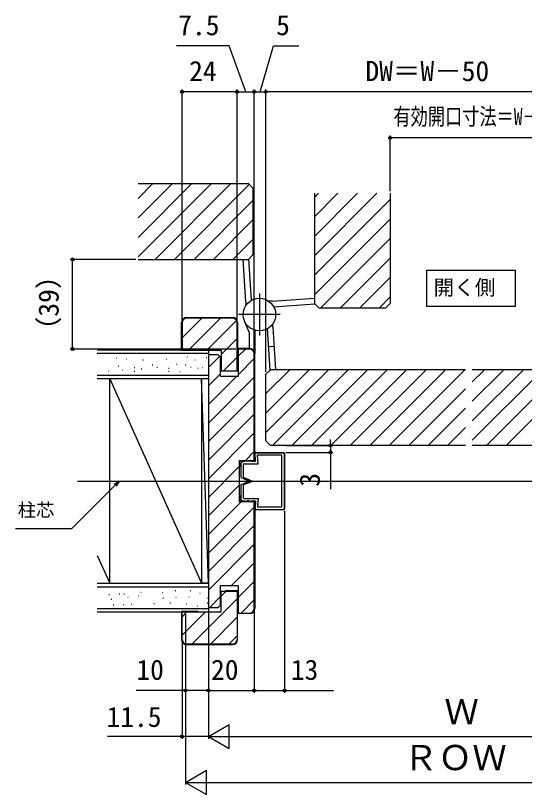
# Model space of a CAD drawing. Units: millimetres, scale not verified. Extents: x -525 to 525, y -783 to 779.
# Drawn here: x -45.1 to 176.7, y -19.6 to 319.5 of the extents above; entities that cross this region are included whole.
import ezdxf
from ezdxf.enums import TextEntityAlignment as Align

# ---------------------------------------------------------------- set-up
doc = ezdxf.new("R2010")
doc.units = ezdxf.units.MM
doc.header["$LTSCALE"] = 4
for name, color, linetype in [('0-2_USER1', 3, 'Continuous'), ('0-4_YKK_12', 2, 'Continuous'), ('0-5_YKK_13', 4, 'Continuous'), ('0-7_YKK_D', 6, 'Continuous'), ('0-9_YSS_K', 3, 'Continuous'), ('0-A_YSS_KE', 3, 'Continuous')]:
    doc.layers.add(name, color=color, linetype=linetype)
doc.styles.add('ＭＳ ゴシック', font='')
doc.styles.get('ＭＳ ゴシック').set_extended_font_data('MS Gothic')

msp = doc.modelspace()

# ---------------------------------------------------------------- linework, layer by layer
at = {"layer": '0-2_USER1'}
for p, q in [((134.123, 208.665), (172.736, 208.665)), ((134.123, 192.841), (134.123, 208.665)), ((172.736, 208.665), (172.736, 192.841)), ((172.736, 192.841), (134.123, 192.841))]:
    msp.add_line(p, q, dxfattribs=at)
at = {"layer": '0-4_YKK_12'}
for p, q in [((8.399, 246.325), (56.399, 246.325)), ((8.399, 239.915), (14.809, 246.325)), ((8.399, 231.429), (23.294, 246.325)), ((8.399, 222.944), (31.779, 246.325)), ((8.399, 214.459), (40.264, 246.325)), ((15.75, 213.325), (48.75, 246.325)), ((24.235, 213.325), (56.817, 245.907)), ((58.399, 244.325), (56.399, 246.325)), ((58.399, 244.325), (58.399, 215.325)), ((85.199, 242.125), (85.199, 194.125)), ((85.199, 240.347), (86.976, 242.125)), ((85.199, 231.862), (95.461, 242.125)), ((85.199, 223.377), (103.947, 242.125)), ((85.199, 214.891), (112.432, 242.125)), ((118.199, 242.125), (118.199, 194.125)), ((32.72, 213.325), (58.399, 239.003)), ((85.199, 206.406), (118.199, 239.406)), ((85.199, 197.921), (118.199, 230.921)), ((41.205, 213.325), (58.399, 230.518)), ((49.691, 213.325), (58.399, 222.033)), ((87.888, 192.125), (118.199, 222.436)), ((58.399, 215.325), (56.399, 213.325)), ((96.373, 192.125), (118.199, 213.95)), ((8.399, 213.325), (56.399, 213.325)), ((104.858, 192.125), (118.199, 205.465)), ((61.199, 198.425), (61.199, 180.225)), ((113.344, 192.125), (118.199, 196.98)), ((87.199, 192.125), (85.199, 194.125)), ((116.199, 192.125), (118.199, 194.125)), ((116.199, 192.125), (87.199, 192.125)), ((70.299, 189.325), (52.099, 189.325)), ((63.999, 163.325), (65.999, 165.325)), ((63.999, 154.897), (74.426, 165.325)), ((63.999, 146.412), (82.911, 165.325)), ((63.999, 137.927), (91.396, 165.325)), ((63.999, 134.325), (63.999, 163.325)), ((150.999, 165.325), (65.999, 165.325)), ((66.882, 132.325), (99.882, 165.325)), ((75.367, 132.325), (108.367, 165.325)), ((83.852, 132.325), (116.852, 165.325)), ((92.337, 132.325), (125.337, 165.325)), ((100.823, 132.325), (133.823, 165.325)), ((109.308, 132.325), (142.308, 165.325)), ((117.793, 132.325), (150.793, 165.325)), ((238.999, 165.325), (153.999, 165.325)), ((153.999, 160.045), (159.279, 165.325)), ((153.999, 151.559), (167.764, 165.325)), ((153.999, 143.074), (176.249, 165.325)), ((153.999, 134.589), (184.734, 165.325)), ((160.22, 132.325), (193.22, 165.325)), ((168.705, 132.325), (201.705, 165.325)), ((126.279, 132.325), (150.999, 157.045)), ((134.764, 132.325), (150.999, 148.559)), ((143.249, 132.325), (150.999, 140.074)), ((63.999, 134.325), (65.999, 132.325)), ((150.999, 132.325), (65.999, 132.325)), ((238.999, 132.325), (153.999, 132.325)), ((59.699, 129.326), (71.699, 129.326)), ((59.29, 126.299), (59.199, 128.796)), ((72.199, 128.826), (72.199, 104.826)), ((-18.051, 116.825), (321.836, 116.825)), ((59.199, 104.857), (59.29, 107.354)), ((71.699, 104.326), (59.699, 104.326))]:
    msp.add_line(p, q, dxfattribs=at)
for centre, start, end in [((59.699, 128.826), 90, 183.44813), ((71.699, 128.826), 0, 90), ((59.699, 104.826), 176.55187, 270), ((71.699, 104.826), 270, 0)]:
    msp.add_arc(centre, 0.5, start, end, dxfattribs=at)
at = {"layer": '0-5_YKK_13'}
for p, q in [((55.323, 194.85), (54.106, 213.325)), ((57.782, 195.549), (56.598, 213.524)), ((55.321, 194.881), (55.315, 193.3)), ((66.755, 195.203), (65.173, 195.208)), ((66.724, 195.201), (85.199, 196.418)), ((67.423, 192.741), (85.398, 193.925)), ((56.699, 181.721), (54.688, 186.492)), ((67.074, 183.799), (68.291, 165.325)), ((67.076, 183.769), (67.082, 185.35)), ((56.699, 181.721), (56.699, 174.325)), ((59.06, 182.555), (59.199, 182.225)), ((59.199, 182.225), (59.199, 172.325)), ((64.615, 183.101), (65.799, 165.125)), ((67.627, 175.413), (65.132, 175.248)), ((59.699, 129.176), (71.699, 129.176)), ((54.199, 125.826), (53.199, 124.826)), ((54.199, 125.826), (54.199, 125.426)), ((54.899, 125.426), (55.899, 125.826)), ((55.899, 125.826), (55.899, 125.426)), ((56.599, 125.426), (57.599, 125.826)), ((57.599, 125.826), (57.599, 125.426)), ((59.499, 125.426), (59.349, 128.805)), ((70.699, 128.126), (60.442, 128.126)), ((60.614, 124.376), (60.442, 128.126)), ((70.999, 105.826), (70.999, 127.826)), ((72.049, 128.826), (72.049, 104.826)), ((53.199, 118.326), (53.199, 124.826)), ((54.199, 125.426), (54.899, 125.426)), ((54.249, 118.64), (54.249, 124.076)), ((54.549, 124.376), (60.614, 124.376)), ((56.599, 125.426), (55.899, 125.426)), ((57.699, 125.426), (59.499, 125.426)), ((53.199, 118.326), (56.875, 116.826)), ((53.199, 115.326), (56.875, 116.826)), ((53.199, 108.826), (53.199, 115.326)), ((54.435, 118.362), (58.199, 116.826)), ((54.435, 115.291), (58.199, 116.826)), ((54.249, 109.576), (54.249, 115.013)), ((54.199, 107.826), (53.199, 108.826)), ((54.549, 109.276), (60.614, 109.276)), ((60.614, 109.276), (60.442, 105.526)), ((54.199, 107.826), (54.199, 108.226)), ((54.199, 108.226), (54.899, 108.226)), ((54.899, 108.226), (55.899, 107.826)), ((55.899, 107.826), (55.899, 108.226)), ((56.599, 108.226), (55.899, 108.226)), ((56.599, 108.226), (57.599, 107.826)), ((57.599, 107.826), (57.599, 108.226)), ((57.699, 108.226), (59.499, 108.226)), ((59.499, 108.226), (59.349, 104.847)), ((70.699, 105.526), (60.442, 105.526)), ((59.699, 104.476), (71.699, 104.476))]:
    msp.add_line(p, q, dxfattribs=at)
msp.add_circle((61.199, 189.325), 7.1, dxfattribs=at)
for centre, radius, start, end in [((59.699, 128.826), 0.35, 90, 183.44813), ((71.699, 128.826), 0.35, 0, 90), ((70.699, 127.826), 0.3, 0, 90), ((54.549, 124.076), 0.3, 90, 180), ((54.549, 118.64), 0.3, 180, 247.805), ((54.549, 115.013), 0.3, 112.195, 180), ((54.549, 109.576), 0.3, 180, 270), ((70.699, 105.826), 0.3, 270, 0), ((59.699, 104.826), 0.35, 176.55187, 270), ((71.699, 104.826), 0.35, 270, 0)]:
    msp.add_arc(centre, radius, start, end, dxfattribs=at)
at = {"layer": '0-7_YKK_D'}
for p, q in [((27.499, 186.825), (27.499, 287.325)), ((51.499, 286.325), (27.499, 286.325)), ((51.499, 186.825), (51.499, 287.325)), ((51.499, 186.825), (51.499, 287.325)), ((51.499, 286.325), (58.999, 286.325)), ((58.999, 173.325), (58.999, 287.325)), ((58.999, 173.325), (58.999, 287.325)), ((58.999, 286.325), (63.999, 286.325)), ((63.999, 164.325), (63.999, 287.325)), ((63.999, 164.325), (63.999, 287.325)), ((240.999, 286.325), (63.999, 286.325)), ((118.199, 243.125), (118.199, 267.325)), ((232.799, 266.325), (118.199, 266.325)), ((7.399, 213.325), (-21.218, 213.325)), ((-20.218, 174.325), (-20.218, 213.325)), ((50.999, 174.325), (-21.218, 174.325)), ((72.873, 132.325), (93.199, 132.325)), ((92.199, 132.325), (92.199, 134.875)), ((92.199, 132.325), (92.199, 129.324)), ((72.752, 129.324), (93.199, 129.324)), ((92.199, 129.324), (92.199, 113.269)), ((72.199, 103.826), (72.199, 24.625)), ((28.999, 58.825), (28.999, -15.375)), ((38.999, 60.826), (38.999, 4.625)), ((38.999, 60.826), (38.999, 24.625)), ((38.999, 58.825), (38.999, 4.625)), ((58.998, 60.271), (58.998, 24.625)), ((58.998, 60.271), (58.998, 24.625)), ((28.999, 50.828), (28.999, 24.625)), ((38.999, 50.828), (38.999, 24.625)), ((27.499, 46.825), (27.499, 4.625)), ((38.999, 25.625), (58.998, 25.625)), ((38.999, 5.625), (48.092, 10.875)), ((48.092, 0.375), (48.092, 10.875)), ((38.999, 5.625), (48.092, 0.375)), ((38.999, 5.625), (57.185, 5.625)), ((49.499, 5.625), (255.499, 5.625)), ((28.999, -14.375), (38.092, -9.125)), ((38.092, -19.625), (38.092, -9.125)), ((28.999, -14.375), (38.092, -19.625)), ((28.999, -14.375), (47.185, -14.375)), ((39.499, -14.375), (265.499, -14.375))]:
    msp.add_line(p, q, dxfattribs=at)
for points in [[(55.249, 286.325), (47.979, 306.325), (25.024, 306.325)], [(61.499, 286.325), (67.399, 306.325), (78.353, 306.325)], [(0.152, 116.825), (-1.652, 115.022), (-20.668, 96.005), (-45.06, 96.005)], [(-2.135, 115.505), (0.152, 116.825), (-1.168, 114.538)], [(38.999, 25.625), (28.999, 25.625), (7.449, 25.625)], [(58.998, 25.625), (72.199, 25.625), (93.476, 25.625)], [(38.999, 5.625), (27.499, 5.625), (-5.051, 5.625)]]:
    msp.add_lwpolyline(points, dxfattribs=at)
for centre in [(27.499, 286.325), (51.499, 286.325), (51.499, 286.325), (58.999, 286.325), (58.999, 286.325), (63.999, 286.325), (63.999, 286.325), (118.199, 266.325), (-20.218, 213.325), (-20.218, 174.325), (92.199, 132.325), (92.199, 129.324), (28.999, 25.625), (38.999, 25.625), (38.999, 25.625), (58.998, 25.625), (58.998, 25.625), (72.199, 25.625), (27.499, 5.625)]:
    msp.add_circle(centre, 0.637, dxfattribs=at)
at = {"layer": '0-9_YSS_K'}
for p, q in [((27.499, 179.14), (36.183, 187.825)), ((30.265, 173.825), (44.265, 187.825)), ((38.347, 173.825), (51.272, 186.749)), ((44.499, 171.894), (51.499, 178.894)), ((38.999, 173.825), (-9.431, 173.825)), ((38.999, 173.825), (38.999, 161.325)), ((51.999, 171.23), (55.095, 174.326)), ((38.999, 172.325), (-9.431, 172.325)), ((-1.062, 170.364), (-0.862, 170.364)), ((3.128, 170.102), (3.328, 170.102)), ((10.461, 169.578), (10.661, 169.578)), ((20.508, 169.84), (20.708, 169.84)), ((29.674, 170.887), (29.874, 170.887)), ((33.079, 169.578), (33.279, 169.578)), ((38.055, 170.625), (38.255, 170.625)), ((38.999, 166.312), (43.906, 171.219)), ((45.512, 164.825), (51.499, 170.812)), ((51.999, 163.148), (58.999, 170.148)), ((-0.289, 167.063), (-0.089, 167.063)), ((6.678, 166.243), (6.878, 166.243)), ((14.521, 167.473), (14.721, 167.473)), ((16.53, 166.448), (16.73, 166.448)), ((24.931, 167.678), (25.131, 167.678)), ((28.889, 167.483), (29.089, 167.483)), ((31.283, 166.448), (31.483, 166.448)), ((36.406, 166.243), (36.606, 166.243)), ((38.999, 162.825), (-9.431, 162.825)), ((-4.592, 164.809), (-4.392, 164.809)), ((1.557, 165.126), (1.757, 165.126)), ((6.678, 164.604), (6.878, 164.604)), ((9.752, 165.629), (9.952, 165.629)), ((21.653, 166.039), (21.853, 166.039)), ((21.653, 164.604), (21.853, 164.604)), ((26.532, 164.602), (26.732, 164.602)), ((34.357, 166.039), (34.557, 166.039)), ((38.999, 158.23), (44.299, 163.53)), ((38.999, 161.325), (-9.431, 161.325)), ((-4.001, 72.325), (-4.001, 161.325)), ((-4.001, 161.325), (35.999, 72.325)), ((35.999, 161.325), (35.999, 72.325)), ((38.999, 161.325), (35.999, 161.325)), ((38.999, 150.148), (51.177, 162.326)), ((38.999, 142.065), (58.999, 162.065)), ((38.999, 161.325), (38.999, 72.325)), ((38.999, 133.983), (58.999, 153.983)), ((38.999, 125.901), (58.999, 145.901)), ((38.999, 117.819), (58.999, 137.819)), ((55.088, 125.826), (58.999, 129.737)), ((38.999, 109.737), (52.499, 123.237)), ((38.999, 101.654), (52.499, 115.154)), ((38.999, 93.572), (53.253, 107.826)), ((38.999, 85.49), (58.999, 105.49)), ((38.999, 77.408), (58.999, 97.408)), ((38.999, 69.325), (58.999, 89.325)), ((-9.431, 84.406), (-4.001, 72.325)), ((49.082, 71.326), (58.999, 81.243)), ((-9.431, 72.325), (38.999, 72.325)), ((38.999, 72.325), (35.999, 72.325)), ((38.999, 72.325), (38.999, 59.825)), ((51.999, 66.161), (58.999, 73.161)), ((-9.431, 70.825), (38.999, 70.825)), ((9.547, 68.504), (9.747, 68.504)), ((18.989, 68.299), (19.189, 68.299)), ((24.568, 69.151), (24.768, 69.151)), ((31.078, 69.118), (31.278, 69.118)), ((35.177, 68.094), (35.377, 68.094)), ((44.499, 66.658), (46.665, 68.825)), ((-4.387, 67.479), (-4.187, 67.479)), ((-3.353, 65.419), (-3.153, 65.419)), ((0.121, 67.684), (0.321, 67.684)), ((2.17, 67.684), (2.37, 67.684)), ((3.809, 66.455), (4.009, 66.455)), ((8.522, 66.864), (8.722, 66.864)), ((19.194, 65.84), (19.394, 65.84)), ((24.726, 66.25), (24.926, 66.25)), ((30.464, 66.455), (30.664, 66.455)), ((31.747, 45.825), (51.499, 65.576)), ((38.66, 66.045), (38.86, 66.045)), ((39.582, 61.826), (44.299, 66.543)), ((53.246, 59.326), (58.999, 65.079)), ((-9.431, 61.325), (38.999, 61.325)), ((-2.502, 62.931), (-2.302, 62.931)), ((1.819, 63.019), (2.019, 63.019)), ((5.453, 63.216), (5.653, 63.216)), ((15.271, 63.52), (15.471, 63.52)), ((22.211, 63.782), (22.411, 63.782)), ((29.282, 63.324), (29.482, 63.324)), ((32.095, 61.475), (32.095, 61.275)), ((34.061, 62.538), (34.261, 62.538)), ((38.513, 63.848), (38.713, 63.848)), ((-9.431, 59.825), (38.999, 59.825)), ((27.499, 57.74), (29.583, 59.825)), ((27.499, 49.658), (37.665, 59.825)), ((39.83, 45.825), (51.499, 57.494)), ((47.912, 45.825), (51.499, 49.411))]:
    msp.add_line(p, q, dxfattribs=at)
msp.add_lwpolyline([(38.999, 72.325), (35.999, 161.325), (35.999, 72.325)], dxfattribs=at)
at = {"layer": '0-A_YSS_KE'}
for p, q in [((29.499, 188.025), (49.499, 188.025)), ((49.499, 187.825), (29.499, 187.825)), ((49.499, 45.825), (29.499, 45.825)), ((29.499, 45.625), (49.499, 45.625))]:
    msp.add_line(p, q, dxfattribs=at)
for points in [[(34.499, 173.825), (34.499, 173.625), (27.299, 173.625), (27.299, 185.825)], [(27.499, 185.825), (27.499, 173.825), (44.499, 173.825), (44.499, 164.825)], [(44.499, 164.825), (51.499, 164.825), (51.499, 185.825)], [(51.699, 185.825), (51.699, 164.625), (46.499, 164.625), (46.499, 164.825)], [(56.999, 174.326), (51.999, 174.326), (51.999, 162.326), (44.299, 162.326), (44.299, 170.826), (43.299, 171.826), (38.999, 171.826)], [(56.999, 174.526), (51.799, 174.526), (51.799, 167.526), (51.999, 167.526)], [(38.999, 171.826), (38.999, 61.826), (43.299, 61.826), (44.299, 62.826), (44.299, 71.326), (51.999, 71.326), (51.999, 59.326), (56.999, 59.326)], [(58.999, 61.326), (58.999, 107.826), (52.499, 107.826), (52.499, 125.826), (58.999, 125.826), (58.999, 172.326)], [(52.499, 123.126), (52.699, 123.126), (52.699, 125.626), (59.199, 125.626), (59.199, 172.326)], [(52.499, 110.526), (52.699, 110.526), (52.699, 108.026), (59.199, 108.026), (59.199, 61.326)], [(27.499, 47.825), (27.499, 59.825), (44.499, 59.825), (44.499, 68.825)], [(44.499, 68.825), (51.499, 68.825), (51.499, 47.825)], [(51.699, 47.825), (51.699, 69.025), (46.499, 69.025), (46.499, 68.825)], [(56.999, 59.126), (51.799, 59.126), (51.799, 66.126), (51.999, 66.126)], [(34.499, 59.825), (34.499, 60.025), (27.299, 60.025), (27.299, 47.825)]]:
    msp.add_lwpolyline(points, dxfattribs=at)
for centre, radius, start, end in [((29.499, 185.825), 2.2, 90, 180), ((29.499, 185.825), 2, 90, 180), ((49.499, 185.825), 2.2, 0, 90), ((49.499, 185.825), 2, 0, 90), ((56.999, 172.326), 2.2, 0.00001, 89.99999), ((56.999, 172.326), 2, 0.00001, 89.99999), ((56.999, 61.326), 2, 270.00001, 359.99999), ((56.999, 61.326), 2.2, 270.00001, 359.99999), ((29.499, 47.825), 2.2, 180, 270), ((29.499, 47.825), 2, 180, 270), ((49.499, 47.825), 2, 270, 0), ((49.499, 47.825), 2.2, 270, 0)]:
    msp.add_arc(centre, radius, start, end, dxfattribs=at)

# ---------------------------------------------------------------- texts
at = {"layer": '0-2_USER1', "style": 'ＭＳ ゴシック'}
msp.add_text('開く側', height=6.598, dxfattribs=at).set_placement((137.119, 195.83), align=Align.BOTTOM_LEFT)
at = {"layer": '0-7_YKK_D', "style": 'ＭＳ ゴシック'}
for s, height, p in [('7.5', 8.798, (25.865, 308.325)), ('5', 8.798, (68.512, 308.325)), ('24', 8.798, (30.601, 288.325)), ('DW＝W－50', 8.798, (107.43, 288.325)), ('柱芯', 5.865, (-44.134, 99.565)), ('10', 8.798, (7.608, 27.625)), ('20', 8.798, (40.135, 27.625)), ('13', 8.798, (74.908, 27.625)), ('Ｗ', 11, (141.845, 7.625)), ('11.5', 8.798, (-5.392, 7.125)), ('ＲＯＷ', 11, (123.99, -12.375))]:
    msp.add_text(s, height=height, dxfattribs=at).set_placement(p, align=Align.BOTTOM_LEFT)
at = {"layer": '0-7_YKK_D', "style": 'ＭＳ ゴシック', "width": 0.75}
msp.add_text('有効開口寸法＝W－113', height=7.331, dxfattribs=at).set_placement((119.611, 269.688), align=Align.BOTTOM_LEFT)
at = {"layer": '0-7_YKK_D', "style": 'ＭＳ ゴシック'}
for s, p in [('（39）', (-23.649, 176.404)), ('3', (90.199, 114.383))]:
    msp.add_text(s, height=8.798, rotation=90, dxfattribs=at).set_placement(p, align=Align.BOTTOM_LEFT)

doc.saveas('drawing.dxf')
